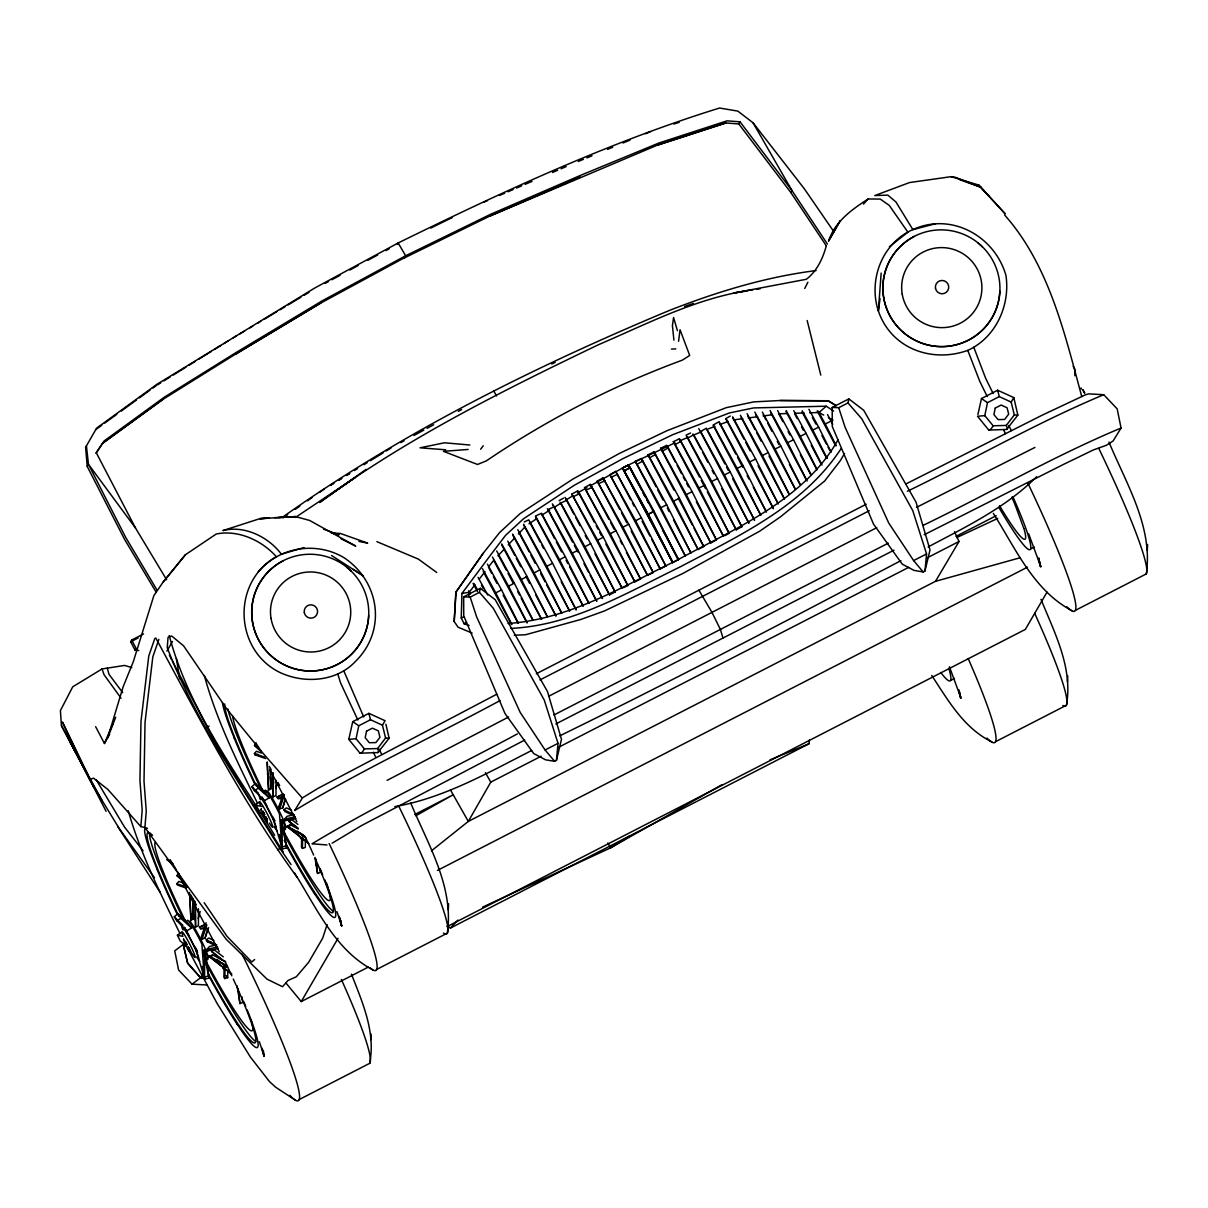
<?xml version="1.0" encoding="UTF-8"?>
<svg xmlns="http://www.w3.org/2000/svg" width="1208" height="1208" viewBox="0 0 1208 1208"><rect width="100%" height="100%" fill="white"/><g stroke="black" fill="none" stroke-linecap="round" stroke-linejoin="round"><path stroke-width="1.5" d="M194.85 901.259L195.56 927.019L198.429 925.721L198.444 908.733M195.56 927.019L195.575 904.883M272.434 772.969L273.144 796.857L276.013 795.559L276.028 780.459M273.144 796.857L273.174 772.878M203.714 951.964L206.402 959.53L209.105 978.057L204.59 979.19L204.56 949.82L203.171 950.364M282.385 825.019L284.001 829.367L286.689 847.895L282.189 849.028L282.159 819.658L280.754 820.202M224.144 966.355L223.888 977.302L224.809 978.54L227.678 977.665L227.844 970.371M224.809 978.54L225.081 967.442M301.683 838.02L301.471 847.14L302.408 848.378L305.262 847.503L305.443 840.209M302.408 848.378L302.664 837.28M469.036 625.502L464.129 623.796L461.26 618.028L461.939 593.43L490.976 554.517L505.488 535.431L523.426 518.836L574.238 485.299L622.724 458.738L672.569 434.759L729.466 412.94L753.596 407.926L826.257 406.205L833.641 411.067M298.769 1099.778L369.708 1063.327C375.764 1032.07 362.506 1002.549 351.452 974.131M410.69 802.927C427.859 844.301 454.163 886.627 447.292 933.165L376.352 969.616M1040.994 599.334C1054.614 632.962 1073.051 667.813 1066.453 705.245L995.513 741.697M1075.377 610.372L1146.301 573.921C1153.202 526.779 1126.324 483.97 1108.974 442.083M370.72 1039.816L370.992 1033.912M448.304 909.669L448.576 903.765M1067.479 681.75L1067.751 675.846M1147.328 550.425L1147.6 544.521M472.132 633.067L458.059 627.194L454.193 621.486L455.839 592.162L483.426 552.977L499.644 532.517L520.104 513.611L573 479.002L619.221 453.529L666.967 430.712L726.25 407.67L753.807 401.886L780.111 400.512L828.31 400.739L836.147 405.616M454.193 621.486L456.02 592.071L483.426 552.977M447.292 925.962L450.433 928.046L809.088 743.72L809.33 740.051M225.639 961.825L212.532 954.803L209.467 956.374L227.406 966.491M304.99 836.329L287.021 826.695L290.131 824.641L298.316 829.035L289.392 822.135L289.074 821.183L291.943 819.779L297.908 824.385M212.457 955.936L212.532 954.803M290.131 824.641L290.041 825.774L287.021 826.695M881.16 273.084L878.382 311.015C891.172 348.659 931.942 363.231 967.759 350.38C995.86 337.576 1010.356 305.413 1005.962 275.469C994.833 236.36 951.859 212.125 913.61 229.278C882.489 242.295 867.993 279.577 878.382 311.015L880.043 298.693M327.111 924.588L322.672 938.178L308.659 962.278L296.337 976.759L288.002 980.488L282.521 986.725L267.059 979.175L226.077 939.16L144.9 827.465L140.838 826.604L142.197 810.357L139.947 780.398L140.974 721.523L148.765 655.974L154.805 638.549L155.817 638.051C199.713 719.107 242.672 802.278 297.153 877.385M144.9 827.465L146.259 811.202L144.009 781.244L145.035 722.369L152.827 656.835L158.867 639.394M556.45 760.376L558.02 743.328L544.264 700.081L493.211 608.168L479.44 592.343L480.316 588.296L495.189 599.681L547.511 691.61L561.478 739.311L556.45 760.376L554.608 761.327L545.487 759.787L533.725 753.566L504.974 713.475L463.736 615.838L463.661 596.858L480.316 588.296M924.981 570.976L926.566 553.928L912.795 510.682L861.742 418.768L847.971 402.944L848.846 398.897L863.72 410.282L916.057 502.211L930.009 549.912L924.981 570.976L923.139 571.928L914.018 570.387L902.255 564.166L873.505 524.076L832.267 426.439L832.191 407.458L848.846 398.897M468.855 595.801L469.217 592.282L474.865 584.883M977.906 414.48L981.485 398.534L997.642 390.229L1013.799 397.598L1011.171 402.068L1014.312 414.903L1006.294 425.442L993.157 425.775L984.777 415.627L987.495 402.657L999.242 396.617L1011.171 402.068M678.564 341.32L680.044 329.739L689.692 355.454L682.324 360.15C613.181 385.609 547.39 419.448 486.431 460.822L477.553 464.476L443.427 451.339L468.145 449.451M190.894 920.662L191.589 917.114M356.058 738.752L358.761 725.781L370.509 719.741L382.438 725.193L385.579 738.013L377.56 748.567L364.423 748.9L356.058 738.752L348.78 739.371L352.751 721.644L368.908 713.354L385.065 720.723L382.438 725.193M826.227 246.085C822.769 258.648 816.925 271.151 806.37 279.274L733.981 292.985L746.861 290.992M206.1 922.761L201.298 936.955L202.083 939.069L205.103 938.072L207.549 929.178M283.095 794.366L278.897 806.793L279.667 808.922L282.702 807.91L285.148 799.016M195.228 915.679L194.881 919.832M198.188 918.624L200.166 911.496M273.808 781.969L272.479 789.67L273.476 786.03M275.771 788.462L277.251 783.116M203.186 933.724L206.145 924.966M202.083 939.069L206.779 925.162M205.103 938.072L208.622 927.684M281.358 801.81L283.14 796.555M279.667 808.922L284.363 795.015M282.702 807.91L285.632 799.258M828.582 240.996L840.073 221.004L828.582 240.996C834.879 221.623 851.776 209.543 868.114 199.003L880.194 199.048L889.284 205.42L907.903 232.208L889.375 246.704M115.681 717.25L107.723 737.877L123.05 687.035L133.303 661.697L153.884 595.574L163.201 581.984L185.458 554.699L216.247 534.011C238.203 529.466 262.06 540.535 276.39 556.752C231.694 581.773 234.005 649.602 279.41 672.222C303.737 683.954 336.186 681.961 355.363 661.516C386.817 630.803 380.007 581.667 344.008 557.688C316.194 541.033 279.108 546.952 258.24 571.867M838.125 439.636C803.199 501.909 731.972 529.512 672.63 562.626L622.452 467.979L628.462 465.125L630.108 467.571L678.534 559.591C623.947 585.669 569.904 619.311 508.07 623.494M95.643 726.688L104.447 743.494L113.22 722.792M804.724 288.486L807.88 282.249M202.159 974.69L200.603 977.725L192.057 984.158L178.603 970.009L174.722 950.862L183.223 944.46L186.545 944.701M278.248 850.296L279.592 847.956C239.577 782.739 194.745 719.621 167.248 647.699L168.048 637.356L171.642 635.967L183.631 645.887L226.772 708.96L263.193 753.445L301.758 797.446M104.447 743.494L109.656 734.253M541.124 756.253L490.78 782.135L468.311 821.41L431.498 850.81M166.885 651.142L172.457 641.508M844.513 453.468L840.421 460.535L824.626 481.041L780.474 516.843L759.726 531.173L683.064 573.362L604.423 610.976L580.746 619.493L525.525 634.759L514.291 635.227M155.998 591.935L124.484 539.206L87.233 466.454L88.471 464.325L86.432 445.903M138.784 650.493L135.085 650.251L130.675 641.795L131.702 640.014L143.556 633.928M135.085 650.251L136.111 648.47L131.702 640.014M397.356 244.378L398.172 242.959C502.468 191.785 608.424 142.438 719.56 108.025L737.861 111.121L753.037 122.778L804.15 188.539L833.928 231.8M740.036 121.812L727.02 120.845L658.873 143.027L581.35 175.009L490.644 214.269L405.631 255.779L404.393 257.908L489.512 216.217L657.741 144.975L725.781 122.974L738.798 123.941L740.036 121.812L792.01 190.637L827.42 244.076M285.737 982.753L301.245 1001.568L338.029 938.314M826.363 245.903L790.878 192.585L792.01 190.637L753.037 122.778M722.958 637.96L720.361 629.353L711.935 612.305L698.873 590.123M1047.034 592.116L1025.335 629.428L447.066 926.627M278.897 806.793L280.769 803.562M450.539 790.062L468.311 821.41L935.49 581.32L959.031 541.486L954.486 531.671M905.698 484.076L1042.338 415.099L1085.192 394.941L1088.589 393.868L1103.719 394.714L1117.174 408.863L1121.054 428.025L1113.112 440.965L1106.468 445.254L1093.482 449.889L1063.78 464.265L924.15 534.766M364.423 748.9L362.34 752.146L360.029 753.203L348.78 739.371M993.157 425.775L991.058 429.021L988.763 430.078L977.514 416.247L984.777 415.627M95.976 453.347L102.786 443.155L163.11 399.184M479.38 578.979L485.027 571.595M488.409 567.156L492.924 561.252M841.13 448.606C803.305 506.288 739.024 535.793 680.074 566.929C626.167 593.113 572.32 625.502 510.939 628.402M480.603 449.21L483.291 445.767M360.029 753.203L377.908 752.569L389.127 738.254L385.881 724.226M988.763 430.078L1006.626 429.444L1017.861 415.129L1013.799 397.598M163.201 581.984L185.458 554.699M295.915 818.36L285.103 820.625L284.65 819.084L287.096 816.276L294.39 814.751M218.331 948.522L207.519 950.787L207.051 949.246L209.512 946.438L216.806 944.913M265.715 758.594L255.099 754.879L254.405 753.55L256.413 751.27L261.532 753.067M186.349 888.137L177.516 885.041L176.806 883.712L178.829 881.432L183.948 883.229M259.66 750.244L254.495 745.411L256.353 743.328M183.465 881.614L176.912 875.574L178.769 873.49M863.448 204.122L868.114 199.003M498.028 555.786L504.4 548.976M508.221 544.884L514.593 538.058M518.413 533.966L524.785 527.141M450.433 928.046L457.862 920.103M377.908 752.569L378.768 751.738L377.56 748.567M1006.626 429.444L1007.487 428.614L1006.294 425.442M195.575 916.645L192.978 918.986L192.721 898.692M254.601 959.545L251.823 962.006L227.134 936.502L204.182 902.723M809.707 412.804L819.024 412.502L826.257 406.205M264.582 800.783L254.375 790.56L251.883 786.65L255.447 783.554L264.144 791.225L269.203 797.854L264.024 800.889L261.955 797.069L274.563 821.002M186.998 930.945L176.791 920.722L174.299 916.812L177.863 913.716L186.545 921.387L191.619 928.016L186.425 931.051L184.371 927.231L197.599 952.508M389.127 738.254L385.579 738.013M1017.861 415.129L1014.312 414.903M1036.645 476.692C1005.871 507.632 966.249 526.658 928.137 546.937M281.841 798.624L278.172 798.579L277.025 797.038L283.08 793.852M204.243 928.786L200.573 928.725L199.441 927.2L205.481 924.014M265.02 816.608L257.848 810.915L255.039 805.102L258.648 802.293M186.002 945.622L180.264 941.077L177.44 935.264L181.049 932.44M95.734 429.625L101.759 425.246M104.779 423.057L116.814 414.284M121.328 411.007L136.383 400.059M139.403 397.87L149.943 390.199M152.948 388.01L155.968 385.82M102.786 443.155L163.005 399.35L235.696 354.019L320.966 302.831M366.175 469.308L319.667 502.513C405.782 438.927 502.226 390.894 598.443 344.733C648.5 323.291 698.345 297.108 752.916 289.814M332.17 843.184L361.071 825.819L524.71 740.051M282.687 517.1C402.4 432.479 534.676 366.643 669.73 310.305C717.099 291.808 765.645 276.949 816.064 270.577M283.17 517.809L287.731 514.623M295.326 509.308L299.871 506.122M307.466 500.822L312.026 497.636M319.622 492.32L324.182 489.134M330.509 494.721L355.152 477.507L295.401 517.462M294.827 816.366L284.877 811.489L283.835 809.677L286.447 807.88L291.46 810.341M215.583 945.713L207.293 941.636L206.236 939.839L208.863 938.042L213.876 940.504M267.089 762.308L268.584 790.183L271.241 788.356L270.381 769.677M189.49 892.47L190.985 920.345L193.657 918.518L192.797 899.839M528.998 523.804L536.352 518.896M542.226 514.955L549.716 510.108M464.129 623.796L466.635 622.15M629.761 835.891L610.659 847.82L482.536 907.163M157.538 384.839L160.694 382.876M163.85 380.913L170.162 376.987M173.318 375.024L185.941 367.172M189.097 365.209L195.409 361.283M198.565 359.32L211.189 351.468M214.344 349.505L220.656 345.579M223.812 343.616L228.554 340.671M554.321 507.254L560.467 503.449M566.612 499.629L572.773 495.824M341.668 478.368L338.497 480.331L341.637 478.413M354.397 470.546L357.568 468.598M363.94 464.687L367.111 462.724M370.297 460.776L383.012 452.955M386.198 450.992L390.969 448.062M131.808 667.571L124.575 665.442L102.046 668.945L72.737 686.808L60.4 710.606L61.412 725.525L94.133 787.39L118.988 828.144L154.503 877.733M233.371 337.772L236.587 335.839M239.818 333.906L244.635 331.007M249.467 328.108L252.683 326.175M257.515 323.276L260.732 321.343M263.948 319.425L276.813 311.694M280.029 309.761L284.862 306.862M288.078 304.929L300.958 297.198M304.174 295.265L308.991 292.366M235.59 354.201L320.875 303.012L404.499 257.727M254.375 790.56L258.437 788.25L269.203 797.854M176.791 920.722L180.853 918.412L191.619 928.016M622.452 467.979L624.325 470.848L630.108 467.571M642.837 460.988L641.191 458.542L635.181 461.411L637.054 464.265L642.837 460.988L666.68 504.793L690.976 553.053L673.505 519.893M647.896 454.842L649.768 457.711L655.551 454.434L679.394 498.224L703.705 546.499L698.073 549.489L647.896 454.842L653.906 451.973L655.551 454.434M660.61 448.274L662.482 451.143L668.266 447.866L692.109 491.671L716.419 539.931L710.787 542.921L660.61 448.274L666.62 445.42L668.266 447.866M680.98 441.313L679.334 438.851L673.324 441.72L675.197 444.589L680.98 441.313L704.823 485.103L729.134 533.377L724.906 535.612M690.553 433.008L686.038 435.152L687.926 438.021L693.694 434.744L717.537 478.549L741.848 526.809L736.216 529.799L686.929 436.813M730.312 416.035L725.978 418.496L749.775 461.939L773.437 508.598M721.976 784.717L610.659 847.82L607.835 843.003M415.824 815.778L453.211 794.773L414.737 814.539M559.183 500.58L563.547 498.164M571.852 494.102L597.598 540.218L622.18 588.341L571.852 494.102L577.681 490.871L579.553 493.74L603.351 537.183L627.858 585.518L623.6 587.632M584.536 487.609L590.35 484.393L616.02 530.705L640.527 579.025L634.849 581.863L584.536 487.609L610.282 533.725L634.849 581.863M597.205 481.116L603.019 477.9L628.704 524.212L653.196 572.547L647.518 575.37L597.205 481.116L622.951 527.232L647.518 575.37M609.874 474.638L615.702 471.422L641.373 517.734L665.865 566.054L660.187 568.877L609.874 474.638L635.619 520.754L660.187 568.877M622.543 468.16L648.288 514.276L672.856 562.415L622.543 468.16L628.356 464.944L630.229 467.813L654.026 511.256L678.262 559.636L662.528 529.799M577.379 492.97L586.982 487.67M590.184 485.903L625.412 466.469L674.955 442.823M400.784 442.626L404.076 440.829M413.936 435.484L423.812 430.124M427.088 428.342L433.672 424.763M458.345 411.384L461.637 409.587M325.284 283.291L328.561 281.509M331.838 279.743L340.037 275.318M349.852 270.018L358.051 265.594M367.881 260.294L377.696 254.994M385.896 250.569L389.172 248.803M482.385 568.621L495.763 592.886L501.516 589.866L518.413 623.192M492.502 557.069L508.568 586.182L514.321 583.162L532.894 619.825M501.713 543.932L521.343 579.523L527.081 576.503L547.36 616.503M512.675 534.087L534.087 572.909L539.84 569.889L561.796 613.211L546.726 585.004M523.623 524.257L546.816 566.31L552.569 563.29L576.231 609.949L561.222 581.727M565.299 556.707L541.501 513.264L535.461 516.058L559.546 559.727L565.299 556.707L588.96 603.366L569.557 566.839M577.998 550.184L554.2 506.741L548.16 509.534L572.245 553.204L577.998 550.184L602.49 598.504L590.168 575.265M590.682 543.676L566.884 500.233L560.844 503.026L584.929 546.696L590.682 543.676L615.174 592.011L609.496 594.834L560.074 502.241M597.598 540.218L603.351 537.183M610.282 533.725L616.02 530.705M622.951 527.232L628.704 524.212M635.619 520.754L641.373 517.734M648.288 514.276L654.026 511.256L648.122 514.291L624.325 470.848M387.073 780.368L508.598 717.008M531.611 750.53C487.639 772.863 443.895 798.065 394.789 806.627M559.712 735.868C674.577 679.711 787.752 620.157 900.896 560.648M496.714 694.238L318.172 788.265L302.468 797.869L294.722 810.492C361.147 770.296 431.754 737.439 500.036 700.58M517.371 733.89C449.089 770.734 378.481 803.607 312.057 843.788L326.99 844.966M536.337 673.747L866.196 504.234M539.976 679.938L869.262 510.727M548.659 696.291L876.721 527.7M553.974 714.955L888.242 543.177M555.891 723.924L894.026 550.153M130.675 641.795L138.074 637.99M205.692 727.82L209.044 726.099M463.661 596.858L470.184 597.099L479.44 592.343M832.191 407.458L838.714 407.7L847.971 402.944M956.041 536.352L996.177 515.725M470.184 597.099L476.571 616.729L520.21 712.448L545.08 749.972L558.02 743.328M838.714 407.7L845.102 427.315L888.741 523.049L913.61 560.572L926.566 553.928M557.915 747.631L908.688 567.367M927.155 557.87L959.031 541.486M1030.5 549.066L1034.365 547.073M437.462 870.394L1027.464 567.171M301.245 1001.568L368.289 967.11M950.651 680.376L954.516 678.398M461.26 618.028L464.023 616.609M907.359 491.263C972.984 459.584 1036.449 422.815 1103.719 394.714M916.57 507.345L1034.924 447.428M923.018 525.42C989.216 493.483 1053.21 456.382 1121.054 428.025M740.398 415.265L762.429 455.491L768.258 452.562L789.217 494.163M754.804 412.049L775.068 449.059L780.896 446.13L800.179 484.408M770.07 410.478L787.692 442.656L793.52 439.742L811.112 474.684M786.181 410.584L800.285 436.33L806.098 433.4L822.029 465.02M802.233 410.765L812.818 430.078L818.631 427.149L831.21 452.124M742.935 465.473L719.107 421.683L713.324 424.959L737.122 468.402L742.935 465.473L766.416 512.086L753.279 487.217M749.775 461.939L755.604 459.01L778.239 503.947L758.08 465.82M818.194 411.128L825.245 424.008L831.059 421.079L832.735 424.401M687.926 438.021L711.723 481.464L717.537 478.549M730.251 471.996L706.408 428.206L700.625 431.483L724.423 474.925L730.251 471.996L754.562 520.27L732.712 478.821M662.482 451.143L686.28 494.585L692.109 491.671M675.197 444.589L699.009 488.032L704.823 485.103M649.768 457.711L673.566 501.154L679.394 498.224M637.054 464.265L660.851 507.722L666.68 504.793M430.697 228.101L452.366 217.516M551.799 364.016L555.167 362.37M222.166 960.285L211.491 951.345L214.344 949.941L223.299 956.857M956.736 537.575L997.717 518.413M624.204 470.607L630.229 467.813M611.535 477.069L617.575 474.276M598.866 483.562L604.891 480.769M586.182 490.055L592.222 487.262M573.513 496.533L579.553 493.74M524.242 521.931L528.772 519.848L552.569 563.29M484.076 202.113L487.488 200.634M499.478 195.454L504.612 193.235M508.039 191.755L513.173 189.535M516.586 188.04L521.72 185.821M525.148 184.341L532.003 181.381M552.539 172.487L557.673 170.268M561.086 168.788L566.22 166.568M489.512 216.217L580.217 176.957M679.968 440.724L688.318 437.251M693.332 435.167L701.682 431.679M578.239 161.479L583.404 159.335M586.861 157.916L592.026 155.787M607.533 149.384L612.698 147.255M623.026 142.997L629.927 140.143M645.419 133.756L650.599 131.612M770.009 759.847L809.088 743.72M181.623 925.086L182.725 925.147L181.623 925.086A20.611 1.872 62.8 0 0 182.77 929.662M708.371 428.885L715 426.394M719.968 424.521L728.243 421.411M87.625 773.981L62.393 722.022L89.649 779.568L93.514 778.133L107.98 789.564L140.838 826.604M314.911 857.423L317.538 873.414L320.301 872.418L319.848 868.688M237.085 985.713L239.939 1003.576L242.717 1002.565L242.038 996.977M684.589 306.515L693.422 303.419M277.025 797.038L284.122 794.638M278.172 798.579L283.397 796.797M199.441 927.2L206.538 924.8M200.573 928.725L204.061 927.548M274.926 820.866L272.691 816.985L281.857 847.125L286.311 845.63L281.162 822.014M197.342 951.013L195.107 947.148L204.258 977.287L208.727 975.792A123.141 11.385 63.1 0 0 237.297 1024.58M673.913 124.031L679.289 122.28M657.635 145.156L725.781 122.974M303.993 547.541L281.373 554.2C268.72 537.122 244.424 524.952 222.906 530.584L259.796 518.67L295.522 516.601L309.656 520.452L355.741 546.107L341.064 538.798M935.49 581.32L1020.201 557.734M285.103 820.625L288.199 819.764M207.519 950.787L210.6 949.926M935.792 223.661L912.886 229.641L895.959 201.993L887.85 195.107L874.773 195.575L909.548 182.559L951.134 176.67L955.604 177.38L980.926 187.3L1005.222 213.876L978.616 185.02L951.134 176.67M284.65 819.084L295.296 816.85M289.995 819.386L295.386 818.269M207.051 949.246L217.712 947.012M255.099 754.879L257.999 754.305M461.939 593.43L469.217 592.282M756.54 289.271L760.164 288.742M733.422 419.916L742.709 418.693M748.281 417.953L757.582 416.73M763.154 415.99L772.441 414.752M274.639 517.673L295.522 516.601L278.595 517.583M671.452 349.067L675.77 348.901M779.885 413.77L787.329 413.529M794.788 413.287L804.105 412.985M780.111 400.512L828.144 400.829L836.027 405.677M331.369 533.06L340.263 533.438L367.7 543.117L358.942 541.441M192.057 984.158L207.187 985.003M445.722 449.799L420.052 447.806L444.469 442.792L469.867 445.012M207.293 941.636L210.902 941.968M334.208 534.057L339.116 534.797L323.517 529.149M255.039 805.102L262.363 806.582M177.44 935.264L182.952 936.381M254.405 753.55L264.643 757.129M176.806 883.712L187.044 887.291M959.892 179.796L980.926 187.3L978.616 185.02L988.929 196.043M376.896 541.667L418.376 559.108L436.767 572.501M283.835 809.677L293.891 814.63M206.236 939.839L216.308 944.792M287.051 826.212L303.238 834.879M209.467 956.374L227.255 965.902M271.241 788.356L270.23 776.895M193.657 918.518L192.631 907.057M819.024 412.502L823.69 415.099M828.371 417.696L833.037 420.293M284.877 827.102L285.798 827.616L285.571 825.91A20.687 1.872 62.8 0 0 277.266 807.155A20.687 1.872 62.8 0 0 267.421 791.059L266.726 792.237M207.293 957.265L208.199 957.763L207.972 956.072A20.687 1.872 62.8 0 0 199.667 937.317A20.687 1.872 62.8 0 0 189.822 921.206M981.485 398.534L987.495 402.657M331.566 555.529L363.17 575.793L353.264 569.421M352.751 721.644L358.761 725.781M1071.723 610.569C1033.565 590.304 1015.49 548.236 993.354 513.43M991.859 741.893C963.893 728.273 948.189 700.429 931.745 675.483M372.698 969.813C334.541 949.548 316.466 907.465 294.329 872.674M295.114 1099.975L275.62 1087.2L269.505 1081.628L250.403 1057.075L216.745 1002.836L185.02 943.508M172.85 863.841L166.855 859.462L173.182 864.686M293.016 824.807L297.455 828.084M297.379 831.3L304.809 836.782L301.834 834.471M301.894 834.637L304.914 836.887M215.432 954.969L219.871 958.246M289.074 821.183L297.832 827.933M211.491 951.345L224.628 961.477M297.364 831.497L306.122 838.352M287.398 826.619L307.949 842.716M288.048 827.374L308.855 843.652M216.851 959.363L227.074 967.366M208.335 955.634L231.83 974.025M208.969 956.374L231.257 973.814M254.495 745.411L260.188 750.259M176.912 875.574L181.17 879.213M1004.633 215.009C1049.057 265.171 1064.656 333.423 1081.764 396.571M316.043 864.837L317.085 865.819M251.883 786.65L258.542 793.324M174.299 916.812L182.272 924.815M300.294 837.778L301.441 839.122M222.71 967.94L223.842 969.284M913.61 560.572L923.139 571.928M545.08 749.972L554.608 761.327M122.703 692.697L108.992 674.306L107.285 668.13M143.057 850.764L124.545 827.087L96.353 780.051M738.798 123.941L790.878 192.585M166.598 579.719L135.507 528.032L88.471 464.325L125.617 537.258L157.055 590.123M267.361 774.177L268.327 775.551M283.201 851.836L243.925 789.805L214.329 740.534L172.382 661.184M279.592 847.956L291.037 864.535M121.027 698.133L104.054 674.744L102.046 668.945M226.273 975.581L227.678 977.665M160.136 892.335L117.599 826.302M565.012 497.364L566.884 500.233M552.328 503.872L554.2 506.741M274.699 835.302C235.394 771.368 188.614 709.036 169.241 635.514M1073.157 366.311L1074.818 368.923L1074.878 375.764M255.447 783.554L258.437 788.25M177.863 913.716L180.853 918.412M264.024 800.889L266.817 805.706M186.425 931.051L189.233 935.868M190.743 913.761L191.649 915.317M89.649 779.568L94.133 787.39L89.256 777.333M485.45 772.727L490.78 782.135M179.267 876.117L219.237 951.708M473.989 583.524L477.553 589.987M493.8 391.045L496.518 395.982M517.794 529.663L539.84 569.889M507.692 541.109L527.081 576.503M496.684 550.969L514.321 583.162M487.413 564.121L501.516 589.866M478.081 577.364L487.775 595.061M468.644 590.772L470.41 593.989M101.623 799.711L69.686 741.365L77.493 755.906M827.54 414.586L831.059 421.079M808.922 409.316L818.631 427.149M793.731 410.69L806.098 433.4M777.62 410.539L793.52 439.742M762.354 412.064L780.896 446.13M747.057 413.634L768.258 452.562M732.652 416.836L755.604 459.01M547.39 508.734L596.812 601.342L572.245 553.204M535.567 516.918L583.237 606.205L559.546 559.727M523.728 525.148L569.632 611.127L546.816 566.31M512.751 535.053L556.012 616.08L534.087 572.909M501.773 544.989L541.486 619.387M493.408 559.908L526.96 622.739M483.26 571.58L511.497 624.491M473.053 583.343L477.462 591.603M817.182 410.901L835.664 445.767M802.097 411.988L826.755 458.481M786.046 411.596L816.865 469.701M770.825 412.955L806.038 479.365M755.559 414.359L795.181 489.074M741.168 417.47L784.294 498.829M725.872 418.95L773.407 508.598M713.203 425.412L760.738 515.076M698.753 428.614L748.93 523.26L724.423 474.925M673.324 441.72L723.501 536.352L699.009 488.032M635.181 461.411L685.359 556.042L660.851 507.722M628.356 464.944L641.569 489.859M643.32 493.181L645.087 496.488M646.839 499.81L648.605 503.132M662.694 529.708L678.534 559.591M615.702 471.422L630.667 499.644M632.418 502.966L634.185 506.288M642.112 521.222L650.025 536.171M651.791 539.493L665.865 566.054M603.019 477.9L619.749 509.444M621.516 512.766L626.786 522.732M631.195 531.037L653.196 572.547M590.35 484.393L608.832 519.259M610.599 522.581L614.117 529.225M620.278 540.837L622.044 544.159M626.439 552.464L640.527 579.025M577.681 490.871L594.396 522.43M596.163 525.737L597.93 529.059M599.681 532.381L601.448 535.703M605.842 544.008L627.858 585.518M565.888 499.025L573.8 513.974M575.567 517.281L579.976 525.586M585.246 535.552L587.013 538.874M594.94 553.823L615.174 592.011M553.204 505.533L572.562 542.06M574.329 545.382L577.847 552.026M584.008 563.638L588.417 571.943M541.38 513.717L554.593 538.617M556.344 541.939L561.629 551.905M566.039 560.21L567.79 563.532M529.542 521.962L540.097 541.879M541.864 545.201L543.63 548.523M518.564 531.867L529.119 551.799M530.886 555.121L535.28 563.426M540.565 573.377L544.974 581.682M509.338 545.14L514.608 555.091M516.375 558.413L520.784 566.718M526.054 576.684L529.572 583.328M535.748 594.94L547.179 616.533M498.33 555.106L506.243 570.055M508.009 573.377L513.294 583.328M517.688 591.633L519.455 594.955M521.207 598.277L532.653 619.855M489.044 568.455L491.686 573.438M493.438 576.76L496.956 583.404M503.132 595.031L518.096 623.253M481.464 585.231L483.23 588.553M270.139 769.964L296.821 821.561M61.412 725.525L94.133 787.39M812.365 417.379L815.868 424.023M821.984 435.62L826.347 443.91M828.084 447.232L829.836 450.554M794.592 413.68L797.22 418.647M801.584 426.952L803.335 430.259M811.187 445.178L820.806 463.419M778.511 413.378L782.875 421.683M788.129 431.618L789.866 434.94M800.345 454.842L810.84 474.744M763.275 414.797L765.887 419.78M767.639 423.102L772.003 431.392M777.257 441.328L778.994 444.65M789.473 464.551L799.968 484.453M748.009 416.262L755 429.519M756.752 432.841L761.115 441.131M768.983 456.05L789.066 494.193M732.743 417.741L744.098 439.289M745.849 442.611L750.213 450.901M719.198 422.543L735.808 454.057M737.544 457.364L742.784 467.315M747.163 475.605L748.9 478.927M706.514 429.066L724.86 463.887M726.597 467.209L728.349 470.531M692.924 433.959L700.791 448.878M702.543 452.2L707.782 462.151M712.146 470.441L713.898 473.747M721.765 488.681L741.848 526.809M679.334 438.851L699.432 476.994M701.184 480.316L705.548 488.606M707.299 491.913L729.134 533.377M666.62 445.42L675.363 462M677.099 465.322L681.478 473.611M683.215 476.918L684.966 480.24M686.718 483.562L688.469 486.869M696.321 501.803L716.419 539.931M653.906 451.973L674.004 490.116M678.367 498.406L692.35 524.936M694.087 528.258L703.705 546.499M641.191 458.542L656.035 486.733M657.786 490.04L663.026 499.991M667.39 508.281L669.141 511.603M628.462 465.125L638.941 485.027M643.32 493.317L645.057 496.624M135.507 528.032L96.247 452.668L104.024 441.026L164.243 397.236L236.828 352.072L322.098 300.883L405.631 255.779L398.172 242.959L314.654 288.063L156.783 384.401L96.565 428.206L85.602 447.322L87.233 466.454M78.354 757.522L106.078 811.308M584.929 546.696L609.496 594.834M521.343 579.523L541.667 619.357M508.568 586.182L527.201 622.694M495.763 592.886L511.86 624.43M825.245 424.008L836.223 445.661M812.818 430.078L827.178 458.406M800.285 436.33L817.182 469.655M787.692 442.656L807.125 480.995M775.068 449.059L795.347 489.044M762.429 455.491L784.4 498.813M737.122 468.402L760.768 515.061M711.723 481.464L736.216 529.799M686.28 494.585L710.787 542.921M673.566 501.154L698.073 549.489M648.122 514.291L672.63 562.626M257.651 803.577C237.357 762.021 216.504 720.24 204.318 675.438M262.604 813.346L267.542 823.131M180.067 933.739C160.604 893.754 140.415 853.648 128.229 810.704M993.112 393.506L985.668 378.331L973.784 347.285M1008.846 425.563L1011.322 430.637M987.223 396.541L979.779 381.351L967.759 350.38M1003.788 430.274L1005.434 433.657M169.392 655.114L171.551 659.568M363.744 716.963L343.857 671.014M379.191 749.156L381.637 754.245M357.855 719.998L340.535 682.822L337.832 674.124M373.302 752.191L375.748 757.265M997.642 390.229L999.242 396.617M368.908 713.354L370.509 719.741M1015.384 505.578L1023.75 528.304M1028.657 533.785L1040.873 566.929L1038.669 558.806M949.458 666.801L961.024 698.254L958.82 690.13M336.926 911.572L341.849 926.174L339.221 916.419L341.426 925.796L341.034 920.572M259.343 1041.734L264.265 1056.336L262.06 1048.212L263.827 1055.943L263.45 1050.734M677.446 330.72L673.566 317.523L672.418 325.647L673.913 340.143M820.791 375.129L807.17 320.543M1081.371 389.067L1081.009 387.949M1038.593 558.745L1040.435 566.552L1038.804 557.93M958.744 690.07L960.587 697.862L959.273 690.976M203.563 952.176L209.105 978.057M279.395 834.471L282.189 849.028M202.159 966.445L204.59 979.19M286.311 845.63L286.689 847.895M176.368 658.466L179.66 678.881M315.741 858.752L317.538 873.414M238.157 988.914L239.939 1003.576M281.857 847.125L279.486 813.92A22.091 1.993 62.8 0 0 268.84 794.547A22.091 1.993 62.8 0 0 265.156 791.844M204.258 977.287L201.902 944.082A22.091 1.993 62.8 0 0 187.436 920.42M267.285 762.082L268.584 790.183M189.792 894.116L190.985 920.345M272.993 773.437L273.159 786.484M270.305 768.545L270.562 788.824M368.682 615.521A58.603 58.271 30.2 0 1 278.761 661.727A58.603 58.271 30.2 0 1 283.185 560.769M347.073 567.534A58.603 58.271 30.2 0 1 351.226 571.263M999.831 291.143A58.603 58.271 30.2 0 1 909.926 337.349A58.603 58.271 30.2 0 1 914.35 236.406M978.223 243.155A58.603 58.271 30.2 0 1 982.391 246.885M328.636 889.647A106.047 9.604 62.9 0 1 283.578 831.149M263.812 792.569A106.047 9.604 62.9 0 1 232.585 715.936M326.522 883.063A106.047 9.604 62.9 0 1 328.183 888.137M333.302 911.21A117.976 10.57 63 0 1 284.091 834.29M261.487 789.987A117.976 10.57 63 0 1 227.859 708.99M315.137 858.375A117.961 10.706 63 0 1 330.72 912.357A117.961 10.706 63 0 1 284.257 840.572M256.338 785.91A117.961 10.706 63 0 1 224.688 703.992M255.854 742.89A117.961 10.706 63 0 1 261.305 752.222M269.354 766.491A117.961 10.706 63 0 1 271.12 769.722M277.991 782.422A117.961 10.706 63 0 1 279.637 785.547M305.624 837.537A117.961 10.706 63 0 1 313.657 855.068M314.88 894.418A123.141 11.385 63.1 0 1 286.251 845.721M254.692 783.962A123.141 11.385 63.1 0 1 234.231 738.163M324.771 879.801A123.125 11.144 63 0 1 314.563 893.648M234.503 738.571A123.125 11.144 63 0 1 222.453 702.709M320.014 868.401A123.125 11.144 63 0 1 322.672 874.683M398.459 805.51A188.916 16.882 62.6 0 1 443.457 933.059M329.12 843.531A188.916 16.988 62.9 0 1 370.282 967.97M282.159 819.658A22.091 1.993 62.8 0 1 284.514 829.05M277.387 831.104A20.611 1.872 62.8 0 1 274.231 826.785M260.354 799.5A20.611 1.872 62.8 0 1 259.192 794.894M260.807 799.651A16.761 1.51 62.8 0 1 269.339 811.746A16.761 1.51 62.8 0 1 275.515 827.903M260.279 804.951A14.421 1.299 62.8 0 1 262.831 805.917A14.421 1.299 62.8 0 1 271.951 824.037A14.421 1.299 62.8 0 1 269.384 823.071M251.053 1019.809A106.047 9.604 62.9 0 1 205.979 961.311M185.413 921.055A106.047 9.604 62.9 0 1 155.213 842.444M255.703 1041.371A117.976 10.57 63 0 1 205.692 962.912M183.888 920.149A117.976 10.57 63 0 1 149.535 832.976M236.753 986.74A117.961 10.706 63 0 1 253.438 1042.67A117.961 10.706 63 0 1 207.549 972.38M178.754 916.072A117.961 10.706 63 0 1 152.555 835.332M170.071 859.613A117.961 10.706 63 0 1 176.519 870.107M177.395 871.557A117.961 10.706 63 0 1 182.801 880.768M184.643 883.999A117.961 10.706 63 0 1 186.515 887.276M190.879 895.053A117.961 10.706 63 0 1 196.209 904.777M224.884 961.055A117.961 10.706 63 0 1 231.815 975.822M233.265 979.009A117.961 10.706 63 0 1 236.073 985.23M177.108 914.124A123.141 11.385 63.1 0 1 156.632 868.325M247.187 1009.964A123.125 11.144 63 0 1 236.979 1023.81M156.919 868.733A123.125 11.144 63 0 1 147.452 828.386M243.774 1001.749A123.125 11.144 63 0 1 245.707 1006.355M242.113 954.245A188.916 16.988 62.9 0 1 289.799 1095.309M341.381 979.462A188.916 16.882 62.6 0 1 369.754 1063.418M204.56 949.82A22.091 1.993 62.8 0 1 206.93 959.212M199.803 961.266A20.611 1.872 62.8 0 1 196.632 956.947M183.223 929.813A16.761 1.51 62.8 0 1 191.755 941.908A16.761 1.51 62.8 0 1 197.916 958.065M182.695 935.113A14.421 1.299 62.8 0 1 185.247 936.064A14.421 1.299 62.8 0 1 194.352 954.199A14.421 1.299 62.8 0 1 191.8 953.233M191.181 952.191A14.421 1.299 62.8 0 1 188.448 947.314M1023.961 528.666A102.227 9.166 62.9 0 1 999.529 505.714M1011.836 497.152A102.227 9.166 62.9 0 1 1015.279 505.231M1012.968 496.896A113.748 10.238 63 0 1 998.865 507.405M1027.917 483.245A188.916 17.305 63 0 1 1066.8 606.748M1098.797 448.425A188.916 17.199 62.7 0 1 1146.301 573.906M948.778 668.235A113.748 10.238 63 0 1 940.745 672.479M1034.712 613.392A188.916 17.199 62.7 0 1 1062.813 705.517M968.197 658.556A188.916 17.305 63 0 1 986.951 738.073M366.522 731.172L365.163 737.665L369.346 742.739L375.914 742.573L379.931 737.303L378.361 730.885L372.396 728.152L366.522 731.172M995.256 408.062L993.897 414.54L998.08 419.614L1004.648 419.448L1008.665 414.178L1007.095 407.76L1001.13 405.042L995.256 408.062M333.725 483.26L330.539 485.223L333.71 483.291M349.625 473.491L346.439 475.439L349.58 473.551M259.871 794.653L259.871 794.653M269.082 518.051L259.796 518.67L269.203 518.126M204.031 978.223L200.558 977.755L187.618 963.184L183.223 944.46L187.693 963.154L200.603 977.725L204.061 978.208M261.215 808.967L261.336 810.508L261.215 808.967M183.631 939.114L183.752 940.67L183.631 939.114M227.225 966.944L224.25 964.754L227.179 966.928M266.862 821.108L265.005 818.088L266.862 821.108M189.278 951.27L187.421 948.25L189.278 951.27M1083.697 391.286L1082.685 389.565L1084.769 393.279L1083.697 391.286M263.661 812.727L262.649 810.991L264.733 814.72L263.661 812.727M186.077 942.889L185.066 941.153L187.149 944.883L186.077 942.889M263.933 816.095L262.015 812.108L263.933 816.095M186.349 946.257L184.416 942.27L186.349 946.257M266.666 818.707L265.775 816.774L267.33 820.308L266.666 818.707M189.082 948.869L188.176 946.936L189.747 950.47L189.082 948.869M252.532 621.939A58.603 58.271 30.2 0 0 347.466 657.816A58.603 58.271 30.2 0 0 330.75 558.051A58.603 58.271 30.2 0 0 252.532 621.939M883.682 297.561A58.603 58.271 30.2 0 0 978.631 333.453A58.603 58.271 30.2 0 0 961.915 233.673A58.603 58.271 30.2 0 0 883.682 297.561M304.295 612.562A6.704 6.659 30.2 0 0 315.152 616.654A6.704 6.659 30.2 0 0 313.234 605.253A6.704 6.659 30.2 0 0 304.295 612.562M271.03 618.375A40.181 39.955 30.2 0 0 336.126 642.988A40.181 39.955 30.2 0 0 324.665 574.57A40.181 39.955 30.2 0 0 271.03 618.375M935.46 288.183A6.704 6.659 30.2 0 0 946.302 292.291A6.704 6.659 30.2 0 0 944.399 280.89A6.704 6.659 30.2 0 0 935.46 288.183M902.195 294.012A40.181 39.955 30.2 0 0 967.291 318.625A40.181 39.955 30.2 0 0 955.83 250.207A40.181 39.955 30.2 0 0 902.195 294.012"/></g></svg>
